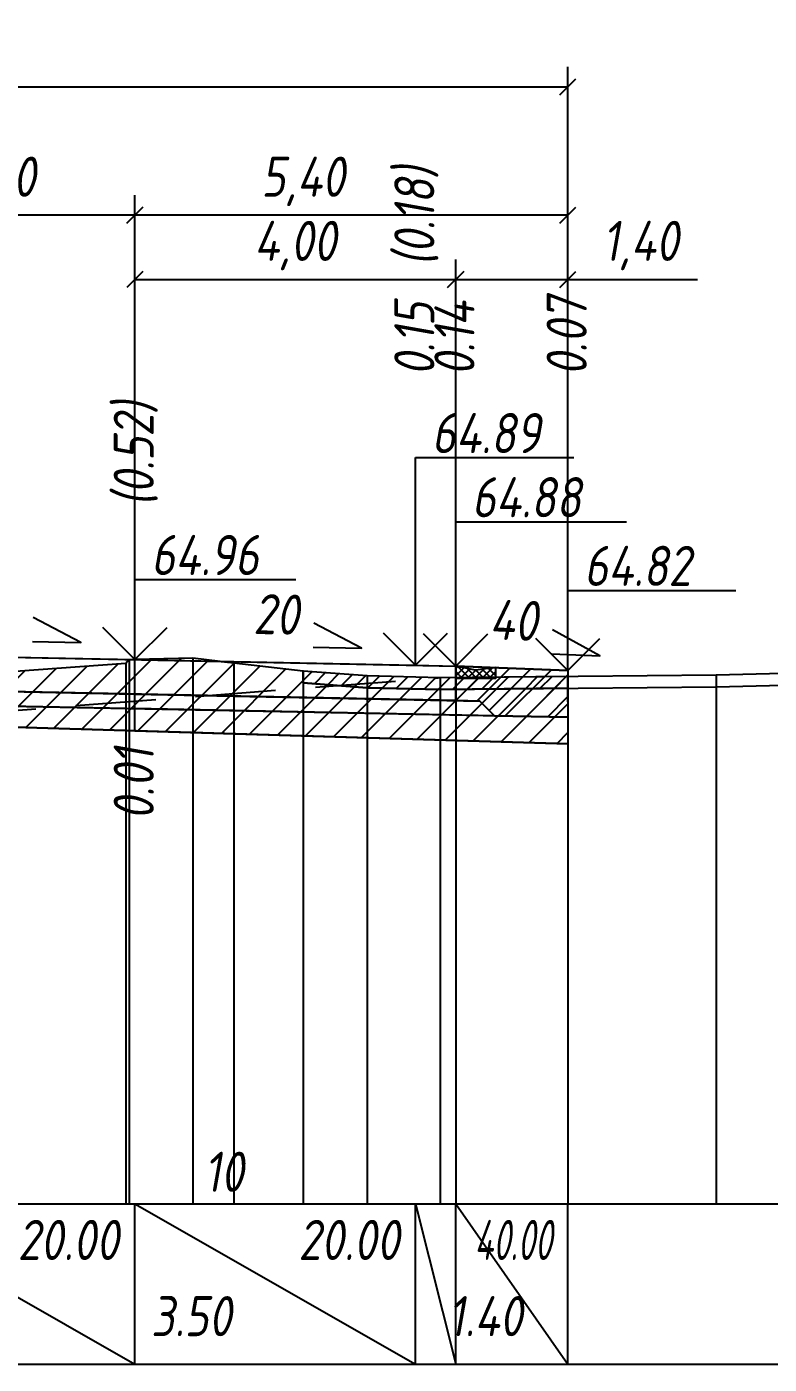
# Model space of a CAD drawing. Extents: x -717 to 1451, y -133302 to 233.
# Drawn here: x 225.2 to 271.5, y -126147 to -126063.6 of the extents above; entities that cross this region are included whole.
import ezdxf
from ezdxf.enums import TextEntityAlignment as Align

# ---------------------------------------------------------------- set-up
doc = ezdxf.new("R2010")
doc.units = 0
doc.linetypes.add('штриховая', pattern=[0.75, 0.5, -0.25])
for name, color, linetype in [('Интерполированный поперечник', 2, 'Continuous'), ('Код_514', 1, 'Continuous'), ('Контур_0', 7, 'Continuous'), ('Контур_2564', 7, 'Continuous'), ('Контур_2660', 7, 'Continuous'), ('Контур_2665', 7, 'Continuous'), ('Контур_400', 7, 'Continuous'), ('Контур_508', 7, 'Continuous'), ('Контур_512', 7, 'Continuous'), ('Контур_513', 7, 'Continuous'), ('Красный поперечник', 1, 'Continuous'), ('Объём_2501', 7, 'Continuous'), ('Объём_2564', 7, 'Continuous'), ('Объём_2650', 7, 'Continuous'), ('Объём_2660', 7, 'Continuous'), ('Объём_2661', 7, 'Continuous'), ('Объём_2662', 7, 'Continuous'), ('Объём_2665', 7, 'Continuous'), ('Объём_2666', 7, 'Continuous'), ('Объём_2667', 7, 'Continuous'), ('Объём_2668', 7, 'Continuous'), ('Объём_2669', 7, 'Continuous'), ('Объём_2675', 7, 'Continuous'), ('Откосы', 7, 'Continuous'), ('Отметки покрытия', 7, 'Continuous'), ('Рабочие отметки', 7, 'Continuous'), ('Рабочие отметки доп.', 7, 'Continuous'), ('Слои выравнивания', 7, 'Continuous'), ('Таблица', 7, 'Continuous'), ('Уклоны проезжей части', 7, 'Continuous'), ('Черный поперечник', 3, 'Continuous')]:
    doc.layers.add(name, color=color, linetype=linetype)
for name, color, linetype, true_color in [('Контур_2540', 2, 'Continuous', 0xffff00), ('Контур_2560', 2, 'Continuous', 0xffff00), ('Контур_2561', 7, 'Continuous', 0xff8040), ('Контур_2562', 3, 'Continuous', 0x00ff00), ('Контур_2563', 7, 'Continuous', 0xff8000), ('Контур_2570', 7, 'Continuous', 0x80ff00), ('Контур_2736', 4, 'Continuous', 0x00ffff), ('Контур_2737', 4, 'Continuous', 0x00ffff), ('Контур_2738', 4, 'Continuous', 0x00ffff), ('Контур_2739', 4, 'Continuous', 0x00ffff), ('Контур_2741', 4, 'Continuous', 0x00ffff), ('Контур_2742', 4, 'Continuous', 0x00ffff), ('Контур_2743', 4, 'Continuous', 0x00ffff), ('Контур_2744', 7, 'Continuous', 0xa4ffff), ('Контур_2745', 7, 'Continuous', 0xa4ffff), ('Контур_2747', 4, 'Continuous', 0x00ffff), ('Контур_2748', 4, 'Continuous', 0x00ffff), ('Контур_2749', 4, 'Continuous', 0x00ffff), ('Контур_2750', 4, 'Continuous', 0x00ffff), ('Контур_2751', 4, 'Continuous', 0x00ffff), ('Контур_2752', 4, 'Continuous', 0x00ffff), ('Контур_402', 7, 'Continuous', 0xff6464), ('Контур_703', 4, 'Continuous', 0x00ffff), ('Контур_705', 4, 'Continuous', 0x00ffff), ('Контур_707', 4, 'Continuous', 0x00ffff), ('Контур_720', 131, 'Continuous', 0xaaffff), ('Объём_2500', 7, 'Continuous', 0xc0c0c0), ('Объём_2520', 7, 'Continuous', 0x80ffff), ('Объём_2540', 2, 'Continuous', 0xffff00), ('Объём_2560', 2, 'Continuous', 0xffff00), ('Объём_2561', 7, 'Continuous', 0xff8040), ('Объём_2562', 3, 'Continuous', 0x00ff00), ('Объём_2563', 7, 'Continuous', 0xff8000), ('Объём_2570', 7, 'Continuous', 0x80ff00), ('Объём_2600', 7, 'Continuous', 0x808000), ('Объём_2746', 2, 'Continuous', 0xffff00)]:
    doc.layers.add(name, color=color, linetype=linetype, true_color=true_color)
doc.styles.get("Standard").update_dxf_attribs({"font": 'txt', "height": 2.5})
doc.styles.add('М', font='romand.shx', dxfattribs={"width": 0.8, "oblique": 10, "height": 2.5})
doc.dimstyles.new('ISO-25', dxfattribs={"dimtxt": 2.5, "dimasz": 2.5, "dimexe": 1.25, "dimexo": 0.625, "dimtad": 1, "dimtxsty": 'Standard', "dimcen": 2.5, "dimadec": 0, "dimazin": 0, "dimtfac": 1, "dimtmove": 0, "dimatfit": 3, "dimfxl": 1, "dimarcsym": 0})

# ---------------------------------------------------------------- blocks, each defined once
blk = doc.blocks.new('_Oblique')
at = {"color": 0, "linetype": 'ByBlock', "lineweight": -2}
blk.add_line((-0.5, -0.5), (0.5, 0.5), dxfattribs=at)
blk = doc.blocks.new('*D3980')
at = {"color": 0, "lineweight": -2, "transparency": 16777216}
for p, q in [((251.953, -126102.91), (251.953, -126078.12)), ((258.953, -126103.19), (258.953, -126078.12)), ((251.953, -126079.37), (258.953, -126079.37)), ((258.953, -126079.37), (267.033, -126079.37))]:
    blk.add_line(p, q, dxfattribs=at)
at = {"layer": 'Defpoints', "color": 0, "transparency": 16777216}
for p in [(258.953, -126079.37), (251.953, -126103.535), (258.953, -126103.815)]:
    blk.add_point(p, dxfattribs=at)
at = {"color": 0, "lineweight": -2, "transparency": 16777216, "rotation": 180}
blk.add_blockref('_Oblique', (251.953, -126079.37), dxfattribs=at)
at = {"color": 0, "lineweight": -2, "transparency": 16777216}
blk.add_blockref('_Oblique', (258.953, -126079.37), dxfattribs=at)
at = {"color": 0, "transparency": 16777216, "insert": (263.493, -126077.257), "char_height": 2.5, "width": 8.75, "attachment_point": 5, "style": 'М'}
blk.add_mtext('1,40', dxfattribs=at)
blk = doc.blocks.new('*D3982')
at = {"color": 0, "lineweight": -2, "transparency": 16777216}
for p, q in [((231.953, -126102.51), (231.953, -126078.12)), ((251.953, -126102.91), (251.953, -126078.12)), ((231.953, -126079.37), (251.953, -126079.37))]:
    blk.add_line(p, q, dxfattribs=at)
at = {"layer": 'Defpoints', "color": 0, "transparency": 16777216}
for p in [(251.953, -126079.37), (231.953, -126103.135), (251.953, -126103.535)]:
    blk.add_point(p, dxfattribs=at)
at = {"color": 0, "lineweight": -2, "transparency": 16777216, "rotation": 180}
blk.add_blockref('_Oblique', (231.953, -126079.37), dxfattribs=at)
at = {"color": 0, "lineweight": -2, "transparency": 16777216}
blk.add_blockref('_Oblique', (251.953, -126079.37), dxfattribs=at)
at = {"color": 0, "transparency": 16777216, "insert": (241.953, -126077.257), "char_height": 2.5, "width": 9.16667, "attachment_point": 5, "style": 'М'}
blk.add_mtext('4,00', dxfattribs=at)
blk = doc.blocks.new('*D3984')
at = {"color": 0, "lineweight": -2, "transparency": 16777216}
for p, q in [((214.453, -126102.16), (214.453, -126074.12)), ((231.953, -126102.51), (231.953, -126074.12)), ((231.953, -126075.37), (214.453, -126075.37))]:
    blk.add_line(p, q, dxfattribs=at)
at = {"layer": 'Defpoints', "color": 0, "transparency": 16777216}
for p in [(214.453, -126075.37), (214.453, -126102.785), (231.953, -126103.135)]:
    blk.add_point(p, dxfattribs=at)
at = {"color": 0, "lineweight": -2, "transparency": 16777216, "rotation": 180}
blk.add_blockref('_Oblique', (214.453, -126075.37), dxfattribs=at)
at = {"color": 0, "lineweight": -2, "transparency": 16777216}
blk.add_blockref('_Oblique', (231.953, -126075.37), dxfattribs=at)
at = {"color": 0, "transparency": 16777216, "insert": (223.203, -126073.257), "char_height": 2.5, "width": 9.58333, "attachment_point": 5, "style": 'М'}
blk.add_mtext('3,50', dxfattribs=at)
blk = doc.blocks.new('*D3985')
at = {"color": 0, "lineweight": -2, "transparency": 16777216}
for p, q in [((231.953, -126102.51), (231.953, -126074.12)), ((258.953, -126103.19), (258.953, -126074.12)), ((258.953, -126075.37), (231.953, -126075.37))]:
    blk.add_line(p, q, dxfattribs=at)
at = {"layer": 'Defpoints', "color": 0, "transparency": 16777216}
for p in [(231.953, -126075.37), (231.953, -126103.135), (258.953, -126103.815)]:
    blk.add_point(p, dxfattribs=at)
at = {"color": 0, "lineweight": -2, "transparency": 16777216, "rotation": 180}
blk.add_blockref('_Oblique', (231.953, -126075.37), dxfattribs=at)
at = {"color": 0, "lineweight": -2, "transparency": 16777216}
blk.add_blockref('_Oblique', (258.953, -126075.37), dxfattribs=at)
at = {"color": 0, "transparency": 16777216, "insert": (242.437, -126073.257), "char_height": 2.5, "width": 9.58333, "attachment_point": 5, "style": 'М'}
blk.add_mtext('5,40', dxfattribs=at)
blk = doc.blocks.new('*D3987')
at = {"color": 0, "lineweight": -2, "transparency": 16777216}
for p, q in [((123.103, -126103.507), (123.103, -126066.12)), ((258.953, -126103.19), (258.953, -126066.12)), ((123.103, -126067.37), (258.953, -126067.37))]:
    blk.add_line(p, q, dxfattribs=at)
at = {"layer": 'Defpoints', "color": 0, "transparency": 16777216}
for p in [(258.953, -126067.37), (123.103, -126104.132), (258.953, -126103.815)]:
    blk.add_point(p, dxfattribs=at)
at = {"color": 0, "lineweight": -2, "transparency": 16777216, "rotation": 180}
blk.add_blockref('_Oblique', (123.103, -126067.37), dxfattribs=at)
at = {"color": 0, "lineweight": -2, "transparency": 16777216}
blk.add_blockref('_Oblique', (258.953, -126067.37), dxfattribs=at)
at = {"color": 0, "transparency": 16777216, "insert": (191.028, -126065.257), "char_height": 2.5, "width": 11.66667, "attachment_point": 5, "style": 'М'}
blk.add_mtext('27,17', dxfattribs=at)

msp = doc.modelspace()

# ---------------------------------------------------------------- hatches: boundary and pattern name
h = msp.add_hatch()
h.set_pattern_fill('ANSI37', color=256, scale=0.1)
h.set_pattern_definition([(45, (253.2034, -126103.72286), (-0.22451, 0.22451), []), (135, (253.2034, -126103.72286), (-0.22451, -0.22451), [])])
h.paths.add_polyline_path([(251.953, -126103.473), (251.953, -126104.226), (254.459, -126104.226), (254.454, -126103.572), (253.196, -126103.723)])
at = {"layer": 'Объём_2563'}
h = msp.add_hatch(dxfattribs=at)
h.set_pattern_fill('ANSI31', color=256, scale=0.3)
h.paths.add_polyline_path([(139.096, -126105.55), (138.177, -126106.468), (117.768, -126106.876), (123.103, -126103.319), (125.579, -126103.01), (125.579, -126103.51), (125.079, -126103.51), (125.079, -126104.51), (126.479, -126104.51), (126.479, -126103.943), (135.475, -126103.765), (135.475, -126104.304), (136.875, -126104.304), (136.875, -126103.683), (139.696, -126103.556), (139.697, -126104.37), (139.197, -126104.371), (139.198, -126105.371), (140.596, -126105.37), (140.596, -126105.52)])
h.paths.add_polyline_path([(254.454, -126103.572), (258.953, -126103.752), (258.953, -126106.662), (254.371, -126106.571), (253.453, -126105.652), (251.953, -126105.622), (251.953, -126104.226), (254.459, -126104.226)])
at = {"layer": 'Объём_2570'}
h = msp.add_hatch(dxfattribs=at)
h.set_pattern_fill('ANSI31', color=256, scale=0.2)
h.paths.add_polyline_path([(121.585, -126105.535), (105, -126114.364), (105, -126113.614), (121.585, -126104.785)])
h.paths.add_polyline_path([(258.953, -126104.859), (250.985, -126104.941), (246.435, -126104.82), (242.441, -126104.523), (242.441, -126103.773), (246.435, -126104.07), (250.985, -126104.191), (258.953, -126104.109)])
at = {"layer": 'Объём_2600'}
h = msp.add_hatch(dxfattribs=at)
h.set_pattern_fill('ANSI31', color=6, scale=0.4)
h.paths.add_polyline_path([(112.63, -126110.301), (105, -126115.388), (102.755, -126115.56)])
h.paths.add_polyline_path([(123.221, -126104.334), (126.803, -126104.615), (137.972, -126104.868), (137.997, -126104.734), (138.498, -126105.484), (140.596, -126105.448), (140.596, -126107.951), (115.638, -126108.699), (121.585, -126105.535), (121.585, -126104.785)])
h.paths.add_polyline_path([(258.953, -126108.315), (223.049, -126107.238), (223.053, -126103.889), (231.383, -126103.283), (231.585, -126103.055), (235.565, -126102.956), (238.126, -126103.28), (242.441, -126103.773), (242.441, -126104.523), (246.435, -126104.82), (250.985, -126104.941), (258.953, -126104.859)])

# ---------------------------------------------------------------- linework, layer by layer
msp.add_lwpolyline([(251.953, -126103.473), (251.953, -126104.226), (254.459, -126104.226), (254.454, -126103.572), (253.196, -126103.723), (251.953, -126103.473)])
at = {"layer": 'Интерполированный поперечник', "linetype": 'штриховая', "ltscale": 10, "flags": 128}
msp.add_lwpolyline([(101.131, -126115.685), (251.058, -126104.19)], dxfattribs=at)
at = {"layer": 'Код_514'}
for p, q in [((214.453, -126137), (231.953, -126147)), ((231.953, -126147), (231.953, -126137)), ((231.953, -126137), (249.453, -126147)), ((249.453, -126147), (249.453, -126137)), ((249.453, -126137), (251.953, -126147)), ((251.953, -126147), (251.953, -126137)), ((251.953, -126137), (258.953, -126147)), ((258.953, -126147), (258.953, -126137))]:
    msp.add_line(p, q, dxfattribs=at)
at = {"layer": 'Контур_0', "flags": 128}
for points in [[(223.049, -126102.894), (251.953, -126103.472), (251.953, -126105.622), (223.049, -126105.044), (223.049, -126102.894), (223.049, -126102.894)], [(258.953, -126103.752), (258.953, -126103.752), (258.953, -126103.752), (258.953, -126103.752), (258.953, -126103.752), (258.953, -126103.752), (258.953, -126103.752), (258.953, -126103.752), (258.953, -126103.752), (258.953, -126103.752), (258.953, -126103.752), (258.953, -126103.752), (258.953, -126103.752), (258.953, -126103.752), (258.953, -126103.752), (258.953, -126105.709)], [(258.953, -126103.752), (258.953, -126103.752), (258.953, -126103.752), (258.953, -126103.752), (258.953, -126103.752), (258.953, -126103.752), (258.953, -126103.752), (258.953, -126103.752), (258.953, -126103.752), (258.953, -126103.752), (258.953, -126103.752), (258.953, -126103.752), (258.953, -126103.752), (258.953, -126103.752), (258.953, -126103.752), (258.953, -126105.709), (258.953, -126105.709), (258.953, -126104.109), (258.953, -126104.109), (258.953, -126104.109), (258.953, -126104.109), (258.953, -126104.109), (258.953, -126104.109), (258.953, -126104.109), (258.953, -126104.109), (258.953, -126104.109), (258.953, -126104.109), (258.953, -126104.109), (258.953, -126104.109), (258.953, -126104.109)]]:
    msp.add_lwpolyline(points, dxfattribs=at)
at = {"layer": 'Контур_0', "color": 250, "flags": 128}
for points in [[(231.953, -126105.222), (253.453, -126105.652), (254.371, -126106.571), (223.049, -126105.944), (223.049, -126105.044), (231.953, -126105.222), (231.953, -126105.222)], [(251.953, -126105.622), (253.453, -126105.652), (254.371, -126106.571), (258.953, -126106.662)]]:
    msp.add_lwpolyline(points, dxfattribs=at)
at = {"layer": 'Контур_2540', "flags": 128}
msp.add_lwpolyline([(258.953, -126108.315), (223.049, -126107.238), (223.049, -126105.944), (258.953, -126106.662), (258.953, -126108.315), (258.953, -126108.315)], dxfattribs=at)
at = {"layer": 'Контур_2560', "flags": 128}
msp.add_lwpolyline([(251.953, -126103.472), (258.953, -126103.752), (258.953, -126103.752), (258.953, -126103.752)], dxfattribs=at)
at = {"layer": 'Контур_2561', "flags": 128}
msp.add_lwpolyline([(251.953, -126103.472), (251.953, -126103.472), (258.953, -126103.752), (258.953, -126103.752), (251.953, -126103.472)], dxfattribs=at)
at = {"layer": 'Контур_2562', "flags": 128}
msp.add_lwpolyline([(258.953, -126103.752), (258.953, -126103.752), (258.953, -126103.752), (258.953, -126103.752), (258.953, -126103.752)], dxfattribs=at)
at = {"layer": 'Контур_2563', "color": 250, "flags": 128}
msp.add_lwpolyline([(251.953, -126103.472), (258.953, -126103.752), (258.953, -126106.662), (254.371, -126106.571), (253.453, -126105.652), (251.953, -126105.622), (251.953, -126103.472), (251.953, -126103.472)], dxfattribs=at)
at = {"layer": 'Контур_2564', "flags": 128}
msp.add_lwpolyline([(251.953, -126103.472), (258.953, -126103.752)], dxfattribs=at)
at = {"layer": 'Контур_2570', "flags": 128}
msp.add_lwpolyline([(138.498, -126105.484), (169.05, -126104.969), (176.3, -126104.843), (185.864, -126104.679), (193.703, -126104.513), (223.049, -126103.892), (223.053, -126103.889), (231.383, -126103.283), (231.585, -126103.055), (235.565, -126102.956), (238.126, -126103.28), (242.441, -126103.773), (242.441, -126104.523), (246.435, -126104.82), (250.985, -126104.941), (250.985, -126104.941), (268.192, -126104.763), (283.953, -126104.381)], dxfattribs=at)
at = {"layer": 'Контур_2660', "flags": 128}
msp.add_lwpolyline([(223.049, -126107.238), (258.953, -126108.315)], dxfattribs=at)
at = {"layer": 'Контур_2665', "flags": 128}
msp.add_lwpolyline([(258.953, -126103.752), (258.953, -126103.752)], dxfattribs=at)
at = {"layer": 'Контур_2736', "flags": 128}
msp.add_lwpolyline([(258.953, -126103.752), (258.953, -126103.752)], dxfattribs=at)
at = {"layer": 'Контур_2737', "flags": 128}
msp.add_lwpolyline([(258.953, -126103.752), (258.953, -126103.752)], dxfattribs=at)
at = {"layer": 'Контур_2738', "flags": 128}
msp.add_lwpolyline([(258.953, -126103.752), (258.953, -126103.752)], dxfattribs=at)
at = {"layer": 'Контур_2739', "flags": 128}
msp.add_lwpolyline([(258.953, -126103.752), (258.953, -126103.752)], dxfattribs=at)
at = {"layer": 'Контур_2741', "flags": 128}
msp.add_lwpolyline([(258.953, -126104.109), (258.953, -126104.109)], dxfattribs=at)
at = {"layer": 'Контур_2742', "flags": 128}
msp.add_lwpolyline([(258.953, -126104.109), (258.953, -126104.109)], dxfattribs=at)
at = {"layer": 'Контур_2743', "flags": 128}
msp.add_lwpolyline([(258.953, -126104.109), (258.953, -126104.109)], dxfattribs=at)
at = {"layer": 'Контур_2744', "flags": 128}
msp.add_lwpolyline([(258.953, -126104.109), (258.953, -126104.109)], dxfattribs=at)
msp.add_lwpolyline([(258.953, -126104.109), (258.953, -126104.109)], dxfattribs=at)
msp.add_lwpolyline([(258.953, -126104.109), (258.953, -126104.109)], dxfattribs=at)
msp.add_lwpolyline([(258.953, -126104.109), (258.953, -126104.109)], dxfattribs=at)
msp.add_lwpolyline([(258.953, -126104.109), (258.953, -126104.109)], dxfattribs=at)
msp.add_lwpolyline([(258.953, -126104.109), (258.953, -126104.109)], dxfattribs=at)
at = {"layer": 'Контур_2745', "flags": 128}
msp.add_lwpolyline([(258.953, -126103.752), (258.953, -126103.752)], dxfattribs=at)
msp.add_lwpolyline([(258.953, -126103.752), (258.953, -126103.752)], dxfattribs=at)
msp.add_lwpolyline([(258.953, -126103.752), (258.953, -126103.752)], dxfattribs=at)
msp.add_lwpolyline([(258.953, -126103.752), (258.953, -126103.752)], dxfattribs=at)
msp.add_lwpolyline([(258.953, -126103.752), (258.953, -126103.752)], dxfattribs=at)
msp.add_lwpolyline([(258.953, -126103.752), (258.953, -126103.752)], dxfattribs=at)
at = {"layer": 'Контур_2747', "flags": 128}
msp.add_lwpolyline([(258.953, -126103.752), (258.953, -126103.752)], dxfattribs=at)
at = {"layer": 'Контур_2748', "flags": 128}
msp.add_lwpolyline([(258.953, -126103.752), (258.953, -126103.752)], dxfattribs=at)
at = {"layer": 'Контур_2749', "flags": 128}
msp.add_lwpolyline([(258.953, -126103.752), (258.953, -126103.752)], dxfattribs=at)
at = {"layer": 'Контур_2750', "flags": 128}
msp.add_lwpolyline([(258.953, -126104.109), (258.953, -126104.109)], dxfattribs=at)
at = {"layer": 'Контур_2751', "flags": 128}
msp.add_lwpolyline([(258.953, -126104.109), (258.953, -126104.109)], dxfattribs=at)
at = {"layer": 'Контур_2752', "flags": 128}
msp.add_lwpolyline([(258.953, -126104.109), (258.953, -126104.109)], dxfattribs=at)
at = {"layer": 'Контур_400', "flags": 128}
msp.add_lwpolyline([(193.703, -126102.307), (214.453, -126102.722), (231.953, -126103.072), (231.953, -126103.072), (231.953, -126103.072), (231.953, -126103.072), (249.453, -126103.422), (249.453, -126103.422), (251.953, -126103.472)], dxfattribs=at)
at = {"layer": 'Контур_402', "flags": 128}
msp.add_lwpolyline([(115.004, -126108.718), (140.596, -126107.951), (140.596, -126105.52), (163.063, -126105.07), (163.063, -126105.12), (180.766, -126104.766), (180.766, -126104.816), (193.703, -126104.557), (193.703, -126104.513), (193.833, -126104.51), (195.048, -126104.534), (195.048, -126104.484), (223.049, -126105.044), (223.049, -126107.238), (258.953, -126108.315)], dxfattribs=at)
at = {"layer": 'Контур_508', "flags": 128}
msp.add_lwpolyline([(105, -126115.388), (115.004, -126108.718), (140.596, -126107.951), (140.596, -126105.52), (163.063, -126105.07), (163.063, -126105.12), (180.766, -126104.766), (180.766, -126104.816), (193.703, -126104.557), (193.703, -126104.513), (193.833, -126104.51), (195.048, -126104.534), (195.048, -126104.484), (223.049, -126105.044), (223.049, -126107.238), (258.953, -126108.315)], dxfattribs=at)
at = {"layer": 'Контур_512', "flags": 128}
msp.add_lwpolyline([(223.049, -126107.238), (258.953, -126108.315)], dxfattribs=at)
at = {"layer": 'Контур_513', "flags": 128}
msp.add_lwpolyline([(105, -126115.388), (115.004, -126108.718), (140.596, -126107.951), (140.596, -126105.52), (163.063, -126105.07), (163.063, -126105.12), (180.766, -126104.766), (180.766, -126104.816), (193.703, -126104.557), (193.703, -126104.513), (193.833, -126104.51), (195.048, -126104.534), (195.048, -126104.484), (223.049, -126105.044), (223.049, -126107.238), (258.953, -126108.315)], dxfattribs=at)
at = {"layer": 'Контур_703', "flags": 128}
for points in [[(258.953, -126103.752), (258.953, -126103.752)], [(258.953, -126103.752), (258.953, -126105.709)]]:
    msp.add_lwpolyline(points, dxfattribs=at)
at = {"layer": 'Контур_705', "flags": 128}
msp.add_lwpolyline([(258.953, -126103.752), (258.953, -126103.752)], dxfattribs=at)
at = {"layer": 'Контур_707', "flags": 128}
msp.add_lwpolyline([(258.953, -126105.709), (258.953, -126104.109)], dxfattribs=at)
at = {"layer": 'Контур_720', "flags": 128}
msp.add_lwpolyline([(258.953, -126105.709), (258.953, -126105.709)], dxfattribs=at)
at = {"layer": 'Красный поперечник'}
for p, q in [((214.453, -126102.722), (231.953, -126103.072)), ((231.953, -126103.072), (249.453, -126103.422)), ((249.453, -126103.422), (251.953, -126103.472)), ((251.953, -126103.472), (258.953, -126103.752)), ((258.953, -126108.315), (258.953, -126137))]:
    msp.add_line(p, q, dxfattribs=at)
at = {"layer": 'Объём_2500', "flags": 128}
for points in [[(223.049, -126102.894), (251.953, -126103.472), (251.953, -126105.622), (223.049, -126105.044), (223.049, -126102.894), (223.049, -126102.894)], [(231.953, -126103.072), (251.953, -126103.472), (251.953, -126105.622), (231.953, -126105.222), (231.953, -126103.072)]]:
    msp.add_lwpolyline(points, dxfattribs=at)
at = {"layer": 'Объём_2501', "flags": 128}
for points in [[(193.703, -126102.307), (214.453, -126102.722), (231.953, -126103.072), (231.953, -126103.072), (231.953, -126103.072), (231.953, -126103.072), (249.453, -126103.422), (249.453, -126103.422), (251.953, -126103.472)], [(231.953, -126103.072), (249.453, -126103.422), (249.453, -126103.422), (251.953, -126103.472)]]:
    msp.add_lwpolyline(points, dxfattribs=at)
at = {"layer": 'Объём_2520', "color": 250, "flags": 128}
for points in [[(231.953, -126105.222), (253.453, -126105.652), (254.371, -126106.571), (223.049, -126105.944), (223.049, -126105.044), (231.953, -126105.222), (231.953, -126105.222)], [(231.953, -126105.222), (253.453, -126105.652), (254.371, -126106.571), (231.953, -126106.122), (231.953, -126105.222)]]:
    msp.add_lwpolyline(points, dxfattribs=at)
at = {"layer": 'Объём_2540', "flags": 128}
for points in [[(258.953, -126108.315), (223.049, -126107.238), (223.049, -126105.944), (258.953, -126106.662), (258.953, -126108.315), (258.953, -126108.315)], [(231.953, -126106.122), (258.953, -126106.662), (258.953, -126108.315), (258.953, -126108.315), (258.953, -126108.315), (231.953, -126107.505), (231.953, -126106.122)]]:
    msp.add_lwpolyline(points, dxfattribs=at)
at = {"layer": 'Объём_2560', "flags": 128}
msp.add_lwpolyline([(251.953, -126103.472), (258.953, -126103.752), (258.953, -126103.752), (258.953, -126103.752)], dxfattribs=at)
msp.add_lwpolyline([(251.953, -126103.472), (258.953, -126103.752), (258.953, -126103.752), (258.953, -126103.752)], dxfattribs=at)
at = {"layer": 'Объём_2561', "flags": 128}
msp.add_lwpolyline([(251.953, -126103.472), (251.953, -126103.472), (258.953, -126103.752), (258.953, -126103.752), (251.953, -126103.472)], dxfattribs=at)
msp.add_lwpolyline([(251.953, -126103.472), (251.953, -126103.472), (258.953, -126103.752), (258.953, -126103.752), (251.953, -126103.472)], dxfattribs=at)
at = {"layer": 'Объём_2562', "flags": 128}
msp.add_lwpolyline([(258.953, -126103.752), (258.953, -126103.752), (258.953, -126103.752), (258.953, -126103.752), (258.953, -126103.752)], dxfattribs=at)
msp.add_lwpolyline([(258.953, -126103.752), (258.953, -126103.752), (258.953, -126103.752), (258.953, -126103.752), (258.953, -126103.752)], dxfattribs=at)
at = {"layer": 'Объём_2563', "color": 250, "flags": 128}
for points in [[(251.953, -126103.472), (258.953, -126103.752), (258.953, -126106.662), (254.371, -126106.571), (253.453, -126105.652), (251.953, -126105.622), (251.953, -126103.472), (251.953, -126103.472)], [(254.454, -126103.572), (258.953, -126103.752), (258.953, -126106.662), (254.371, -126106.571), (253.453, -126105.652), (251.953, -126105.622), (251.953, -126104.226), (254.459, -126104.226), (254.454, -126103.572), (254.454, -126103.572)]]:
    msp.add_lwpolyline(points, dxfattribs=at)
at = {"layer": 'Объём_2564', "flags": 128}
msp.add_lwpolyline([(251.953, -126103.472), (258.953, -126103.752)], dxfattribs=at)
msp.add_lwpolyline([(251.953, -126103.472), (258.953, -126103.752)], dxfattribs=at)
at = {"layer": 'Объём_2570', "flags": 128}
msp.add_lwpolyline([(258.953, -126104.859), (250.985, -126104.941), (246.435, -126104.82), (242.441, -126104.523), (242.441, -126103.773), (246.435, -126104.07), (250.985, -126104.191), (258.953, -126104.109), (258.953, -126104.859), (258.953, -126104.859)], dxfattribs=at)
msp.add_lwpolyline([(258.953, -126104.859), (250.985, -126104.941), (246.435, -126104.82), (242.441, -126104.523), (242.441, -126103.773), (246.435, -126104.07), (250.985, -126104.191), (258.953, -126104.109), (258.953, -126104.859), (258.953, -126104.859)], dxfattribs=at)
at = {"layer": 'Объём_2650', "color": 6, "flags": 128}
msp.add_lwpolyline([(258.953, -126108.315), (223.049, -126107.238), (223.053, -126103.889), (231.383, -126103.283), (231.585, -126103.055), (235.565, -126102.956), (238.126, -126103.28), (242.441, -126103.773), (242.441, -126104.523), (246.435, -126104.82), (250.985, -126104.941), (258.953, -126104.859), (258.953, -126108.315), (258.953, -126108.315)], dxfattribs=at)
at = {"layer": 'Объём_2650', "flags": 128}
msp.add_lwpolyline([(231.953, -126103.046), (235.565, -126102.956), (238.126, -126103.28), (242.441, -126103.773), (242.441, -126104.523), (246.435, -126104.82), (250.985, -126104.941), (258.953, -126104.859), (258.953, -126108.315), (258.953, -126108.315), (258.953, -126108.315), (231.953, -126107.505), (231.953, -126103.046)], dxfattribs=at)
at = {"layer": 'Объём_2660', "flags": 128}
for points in [[(223.049, -126107.238), (258.953, -126108.315)], [(231.953, -126107.505), (258.953, -126108.315)]]:
    msp.add_lwpolyline(points, dxfattribs=at)
at = {"layer": 'Объём_2661', "flags": 128}
msp.add_lwpolyline([(258.953, -126103.752), (258.953, -126105.709)], dxfattribs=at)
msp.add_lwpolyline([(258.953, -126103.752), (258.953, -126105.709)], dxfattribs=at)
at = {"layer": 'Объём_2662', "flags": 128}
msp.add_lwpolyline([(258.953, -126105.709), (258.953, -126104.109)], dxfattribs=at)
msp.add_lwpolyline([(258.953, -126105.709), (258.953, -126104.109)], dxfattribs=at)
at = {"layer": 'Объём_2665', "flags": 128}
msp.add_lwpolyline([(258.953, -126103.752), (258.953, -126103.752)], dxfattribs=at)
msp.add_lwpolyline([(258.953, -126103.752), (258.953, -126103.752)], dxfattribs=at)
at = {"layer": 'Объём_2666', "flags": 128}
msp.add_lwpolyline([(258.953, -126103.752), (258.953, -126103.752)], dxfattribs=at)
msp.add_lwpolyline([(258.953, -126103.752), (258.953, -126103.752)], dxfattribs=at)
at = {"layer": 'Объём_2667', "flags": 128}
for points in [[(258.953, -126103.752), (258.953, -126103.752)], [(258.953, -126103.752), (258.953, -126103.752)], [(258.953, -126104.109), (258.953, -126104.109)], [(258.953, -126104.109), (258.953, -126104.109)]]:
    msp.add_lwpolyline(points, dxfattribs=at)
at = {"layer": 'Объём_2668', "flags": 128}
for points in [[(258.953, -126103.752), (258.953, -126103.752)], [(258.953, -126103.752), (258.953, -126103.752)], [(258.953, -126104.109), (258.953, -126104.109)], [(258.953, -126104.109), (258.953, -126104.109)]]:
    msp.add_lwpolyline(points, dxfattribs=at)
at = {"layer": 'Объём_2669', "flags": 128}
for points in [[(258.953, -126103.752), (258.953, -126103.752)], [(258.953, -126103.752), (258.953, -126103.752)], [(258.953, -126104.109), (258.953, -126104.109)], [(258.953, -126104.109), (258.953, -126104.109)]]:
    msp.add_lwpolyline(points, dxfattribs=at)
at = {"layer": 'Объём_2675', "flags": 128}
for points in [[(258.953, -126103.752), (258.953, -126103.752)], [(258.953, -126103.752), (258.953, -126103.752)], [(258.953, -126103.752), (258.953, -126103.752)], [(258.953, -126103.752), (258.953, -126103.752)], [(258.953, -126103.752), (258.953, -126103.752)], [(258.953, -126103.752), (258.953, -126103.752)], [(258.953, -126103.752), (258.953, -126103.752)], [(258.953, -126103.752), (258.953, -126103.752)], [(258.953, -126103.752), (258.953, -126103.752)], [(258.953, -126103.752), (258.953, -126103.752)], [(258.953, -126103.752), (258.953, -126103.752)], [(258.953, -126103.752), (258.953, -126103.752)], [(258.953, -126104.109), (258.953, -126104.109)], [(258.953, -126104.109), (258.953, -126104.109)], [(258.953, -126104.109), (258.953, -126104.109)], [(258.953, -126104.109), (258.953, -126104.109)], [(258.953, -126104.109), (258.953, -126104.109)], [(258.953, -126104.109), (258.953, -126104.109)], [(258.953, -126104.109), (258.953, -126104.109)], [(258.953, -126104.109), (258.953, -126104.109)], [(258.953, -126104.109), (258.953, -126104.109)], [(258.953, -126104.109), (258.953, -126104.109)], [(258.953, -126104.109), (258.953, -126104.109)], [(258.953, -126104.109), (258.953, -126104.109)]]:
    msp.add_lwpolyline(points, dxfattribs=at)
at = {"layer": 'Объём_2746', "flags": 128}
for points in [[(231.383, -126103.283), (231.576, -126103.065), (237.333, -126103.18), (238.126, -126103.28), (242.441, -126103.773), (242.441, -126104.523), (246.435, -126104.82), (250.985, -126104.941), (258.953, -126104.859), (258.953, -126108.315), (223.049, -126107.238), (223.049, -126103.892), (231.383, -126103.283), (231.383, -126103.283)], [(231.953, -126103.072), (237.333, -126103.18), (238.126, -126103.28), (242.441, -126103.773), (242.441, -126104.523), (246.435, -126104.82), (250.985, -126104.941), (258.953, -126104.859), (258.953, -126108.315), (231.953, -126107.505), (231.953, -126103.072)]]:
    msp.add_lwpolyline(points, dxfattribs=at)
at = {"layer": 'Откосы', "color": 1, "flags": 128}
for points in [[(225.572, -126101.945), (228.572, -126102.005), (225.602, -126100.445)], [(243.072, -126102.295), (246.072, -126102.355), (243.102, -126100.795)], [(257.941, -126102.711), (260.939, -126102.831), (258.001, -126101.212)]]:
    msp.add_lwpolyline(points, dxfattribs=at)
at = {"layer": 'Отметки покрытия', "color": 1}
for p, q in [((249.453, -126103.422), (249.453, -126090.472)), ((249.453, -126090.472), (259.327, -126090.472)), ((251.953, -126103.472), (251.953, -126094.472)), ((251.953, -126094.472), (262.598, -126094.472)), ((231.953, -126103.072), (231.953, -126098.072)), ((231.953, -126098.072), (241.98, -126098.072)), ((258.953, -126103.752), (258.953, -126098.752)), ((258.953, -126098.752), (269.434, -126098.752)), ((231.953, -126103.072), (229.953, -126101.072)), ((231.953, -126103.072), (233.953, -126101.072)), ((249.453, -126103.422), (247.453, -126101.422)), ((249.453, -126103.422), (251.453, -126101.422)), ((251.953, -126103.472), (249.953, -126101.472)), ((251.953, -126103.472), (253.953, -126101.472)), ((258.953, -126103.752), (256.953, -126101.752)), ((258.953, -126103.752), (260.953, -126101.752))]:
    msp.add_line(p, q, dxfattribs=at)
at = {"layer": 'Слои выравнивания'}
msp.add_line((251.953, -126103.472), (251.953, -126137), dxfattribs=at)
at = {"layer": 'Таблица'}
for p, q in [((80, -126137), (283.953, -126137)), ((80, -126147), (283.953, -126147))]:
    msp.add_line(p, q, dxfattribs=at)
at = {"layer": 'Уклоны проезжей части', "color": 1, "flags": 128}
for points in [[(225.572, -126101.945), (228.572, -126102.005), (225.602, -126100.445)], [(243.072, -126102.295), (246.072, -126102.355), (243.102, -126100.795)], [(257.941, -126102.711), (260.939, -126102.831), (258.001, -126101.212)]]:
    msp.add_lwpolyline(points, dxfattribs=at)
at = {"layer": 'Черный поперечник', "color": 7}
for p, q in [((231.383, -126103.283), (231.383, -126137)), ((231.585, -126103.055), (231.585, -126137)), ((235.565, -126102.956), (235.565, -126137)), ((238.126, -126103.28), (238.126, -126137)), ((242.441, -126103.773), (242.441, -126137)), ((246.435, -126104.07), (246.435, -126137)), ((250.985, -126104.191), (250.985, -126137)), ((268.192, -126104.013), (268.192, -126137))]:
    msp.add_line(p, q, dxfattribs=at)
at = {"layer": 'Черный поперечник', "flags": 128}
msp.add_lwpolyline([(138.498, -126105.484), (169.05, -126104.969), (176.3, -126104.843), (185.864, -126104.679), (193.703, -126104.513), (223.049, -126103.892), (223.053, -126103.889), (231.383, -126103.283), (231.585, -126103.055), (235.565, -126102.956), (238.126, -126103.28), (242.441, -126103.773), (246.435, -126104.07), (250.985, -126104.191), (268.192, -126104.013), (283.953, -126103.631)], dxfattribs=at)

# ---------------------------------------------------------------- texts
at = {"layer": 'Код_514', "style": 'М', "oblique": 10}
for s, width, p in [('20.00', 0.8, (230.953, -126138)), ('20.00', 0.8, (248.453, -126138)), ('40.00', 0.6, (257.953, -126138))]:
    msp.add_text(s, height=2.5, dxfattribs=dict(at, width=width)).set_placement(p, align=Align.TOP_RIGHT)
at = {"layer": 'Код_514', "style": 'М', "oblique": 10, "width": 0.8}
for s, p in [('3.50', (232.953, -126146)), ('1.40', (251.47, -126146))]:
    msp.add_text(s, height=2.5, dxfattribs=at).set_placement(p, align=Align.BOTTOM_LEFT)
at = {"layer": 'Откосы', "color": 1, "style": 'М', "oblique": 10, "width": 0.8}
for s, rotation, p in [('20', 358.85423, (240.723, -126102.248)), ('40', 357.70938, (255.493, -126102.613))]:
    msp.add_text(s, height=2.5, rotation=rotation, dxfattribs=at).set_placement(p, align=Align.BOTTOM_CENTER)
at = {"layer": 'Отметки покрытия', "color": 1, "style": 'М', "oblique": 10, "width": 0.8}
for s, p in [('64.89', (250.453, -126090.948)), ('64.88', (252.953, -126094.948)), ('64.96', (232.953, -126098.548)), ('64.82', (259.953, -126099.228))]:
    msp.add_text(s, height=2.5, dxfattribs=at).set_placement(p, align=Align.BOTTOM_LEFT)
at = {"layer": 'Рабочие отметки', "color": 1, "style": 'М', "oblique": 10, "width": 0.8}
for s, p in [('0.07', (258.875, -126085.37)), ('0.15', (249.375, -126085.37)), ('0.14', (251.875, -126085.37))]:
    msp.add_text(s, height=2.5, rotation=90, dxfattribs=at).set_placement(p, align=Align.MIDDLE_LEFT)
msp.add_text('0.01', height=2.5, rotation=90, dxfattribs=at).set_placement((231.875, -126108.549), align=Align.MIDDLE_RIGHT)
at = {"layer": 'Рабочие отметки доп.', "color": 1, "style": 'М', "oblique": 10, "width": 0.8}
for s, p in [('(0.18)', (249.375, -126078.52)), ('(0.52)', (231.875, -126093.503))]:
    msp.add_text(s, height=2.5, rotation=90, dxfattribs=at).set_placement(p, align=Align.MIDDLE_LEFT)
at = {"layer": 'Слои выравнивания', "style": 'М', "oblique": 10, "width": 0.8}
msp.add_text('10', height=2.5, dxfattribs=at).set_placement((237.501, -126137), align=Align.BOTTOM_CENTER)
at = {"layer": 'Уклоны проезжей части', "color": 1, "style": 'М', "oblique": 10, "width": 0.8}
for s, rotation, p in [('20', 358.85423, (240.723, -126102.248)), ('40', 357.70938, (255.493, -126102.613))]:
    msp.add_text(s, height=2.5, rotation=rotation, dxfattribs=at).set_placement(p, align=Align.BOTTOM_CENTER)

# ---------------------------------------------------------------- dimensions: what is measured, and where the dimension line sits
at = {"color": 5}
for base, p1, p2, picture, middle in [((258.953, -126067.37), (123.103, -126104.132), (258.953, -126103.815), '*D3987', (191.028, -126065.257)), ((251.953, -126079.37), (231.953, -126103.135), (251.953, -126103.535), '*D3982', (241.953, -126077.257)), ((258.953, -126079.37), (251.953, -126103.535), (258.953, -126103.815), '*D3980', (263.493, -126077.257))]:
    dim = msp.add_linear_dim(base=base, p1=p1, p2=p2, angle=180, dimstyle='ISO-25', override={"dimasz": 1, "dimlfac": 0.2, "dimzin": 0, "dimtxsty": 'М', "dimblk1": 'Oblique', "dimblk2": 'Oblique', "dimsah": 1}, dxfattribs=at)
    dim.commit()
    dim.dimension.update_dxf_attribs({"geometry": picture, "text_midpoint": middle})
dim = msp.add_linear_dim(base=(214.453, -126075.37), p1=(231.953, -126103.135), p2=(214.453, -126102.785), dimstyle='ISO-25', override={"dimasz": 1, "dimlfac": 0.2, "dimzin": 0, "dimtxsty": 'М', "dimblk1": 'Oblique', "dimblk2": 'Oblique', "dimsah": 1}, dxfattribs=at)
dim.commit()
dim.dimension.update_dxf_attribs({"geometry": '*D3984', "text_midpoint": (223.203, -126073.257)})
dim = msp.add_linear_dim(base=(231.953, -126075.37), p1=(258.953, -126103.815), p2=(231.953, -126103.135), dimstyle='ISO-25', override={"dimasz": 1, "dimlfac": 0.2, "dimzin": 0, "dimtxsty": 'М', "dimblk1": 'Oblique', "dimblk2": 'Oblique', "dimsah": 1}, dxfattribs=at)
dim.commit()
dim.dimension.update_dxf_attribs({"geometry": '*D3985', "text_midpoint": (242.437, -126075.37), "dimtype": 160})

doc.saveas('drawing.dxf')
